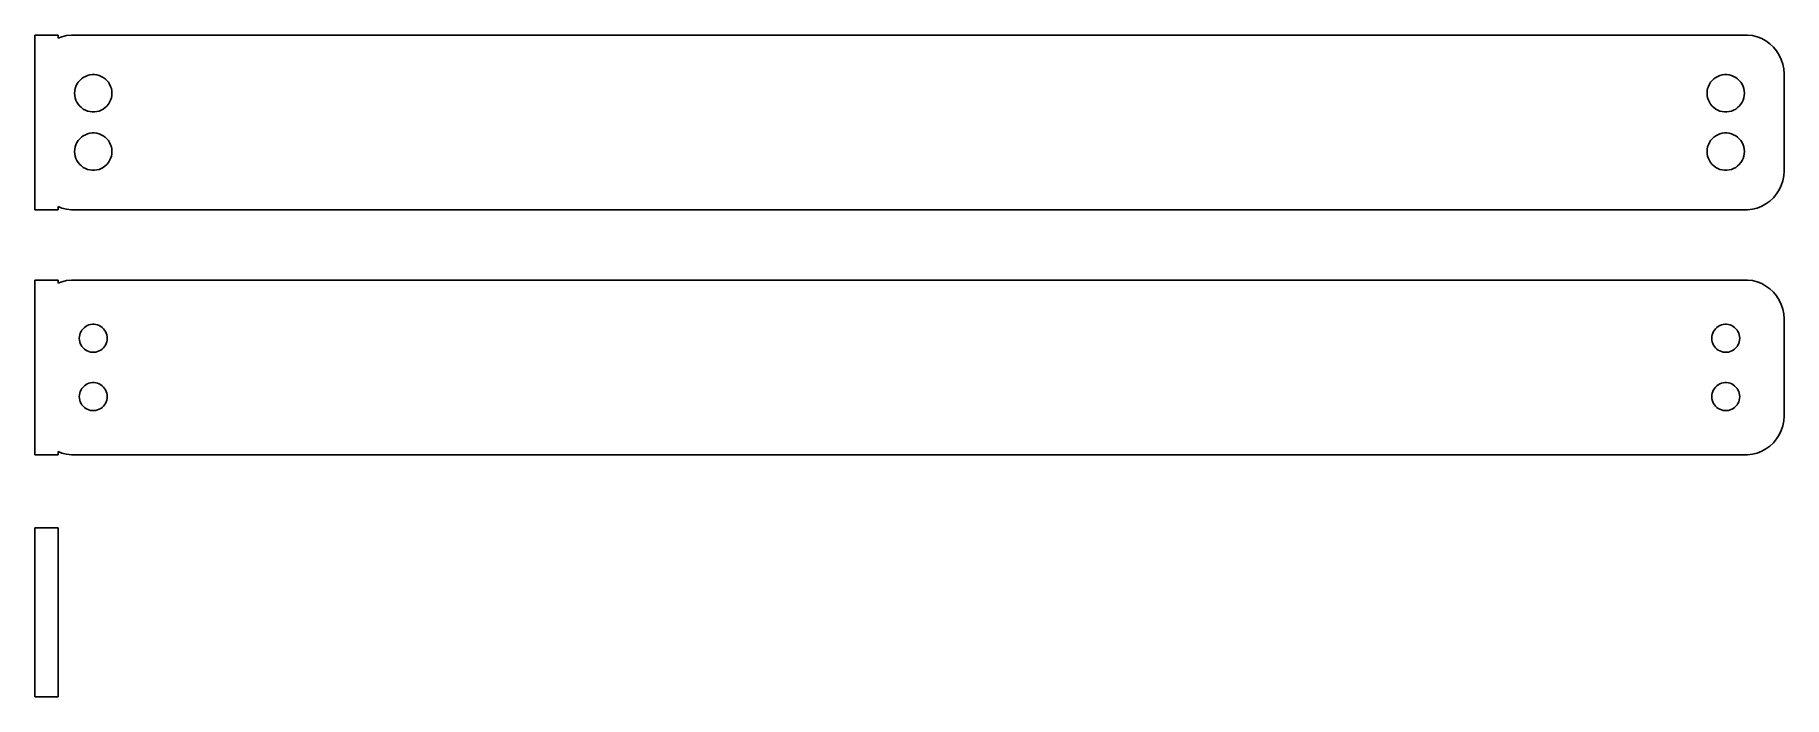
# Model space of a CAD drawing. Header units: metres. Extents: x -112 to 112, y -11 to 74.
import ezdxf

# ---------------------------------------------------------------- set-up
doc = ezdxf.new("R2010")
doc.units = ezdxf.units.M

msp = doc.modelspace()

# ---------------------------------------------------------------- linework, layer by layer
for p, q in [((-109.5, 74.2401), (-112.5, 74.2401)), ((-112.5, 74.2401), (-112.5, 51.7599)), ((-109.5, 73.8252), (-109.5, 74.2401)), ((-109.045, 74.0053), (-109.5, 73.8252)), ((-108.437, 74.1614), (-109.045, 74.0053)), ((-107.814, 74.2401), (-108.437, 74.1614)), ((107.814, 74.2401), (-107.814, 74.2401)), ((108.437, 74.1614), (107.814, 74.2401)), ((109.045, 74.0053), (108.437, 74.1614)), ((109.629, 73.7741), (109.045, 74.0053)), ((110.179, 73.4716), (109.629, 73.7741)), ((110.687, 73.1026), (110.179, 73.4716)), ((111.145, 72.6727), (110.687, 73.1026)), ((111.545, 72.1889), (111.145, 72.6727)), ((111.882, 71.6588), (111.545, 72.1889)), ((112.149, 71.0906), (111.882, 71.6588)), ((112.343, 70.4934), (112.149, 71.0906)), ((112.461, 69.8767), (112.343, 70.4934)), ((112.5, 69.25), (112.461, 69.8767)), ((-107.325, 67.3468), (-107.231, 67.6335)), ((-107.231, 67.6335), (-107.103, 67.9062)), ((-107.103, 67.9062), (-106.942, 68.1607)), ((-106.942, 68.1607), (-106.75, 68.3929)), ((-106.75, 68.3929), (-106.53, 68.5992)), ((-106.53, 68.5992), (-106.286, 68.7764)), ((-106.286, 68.7764), (-106.022, 68.9216)), ((-106.022, 68.9216), (-105.742, 69.0325)), ((-105.742, 69.0325), (-105.45, 69.1075)), ((-105.45, 69.1075), (-105.151, 69.1453)), ((-105.151, 69.1453), (-104.849, 69.1453)), ((-104.849, 69.1453), (-104.55, 69.1075)), ((-104.55, 69.1075), (-104.258, 69.0325)), ((-104.258, 69.0325), (-103.978, 68.9216)), ((-103.978, 68.9216), (-103.714, 68.7764)), ((-103.714, 68.7764), (-103.47, 68.5992)), ((-103.47, 68.5992), (-103.25, 68.3929)), ((-103.25, 68.3929), (-103.058, 68.1607)), ((-103.058, 68.1607), (-102.897, 67.9062)), ((-102.897, 67.9062), (-102.769, 67.6335)), ((-102.769, 67.6335), (-102.675, 67.3468)), ((102.675, 67.3468), (102.769, 67.6335)), ((102.769, 67.6335), (102.897, 67.9062)), ((102.897, 67.9062), (103.058, 68.1607)), ((103.058, 68.1607), (103.25, 68.3929)), ((103.25, 68.3929), (103.47, 68.5992)), ((103.47, 68.5992), (103.714, 68.7764)), ((103.714, 68.7764), (103.978, 68.9216)), ((103.978, 68.9216), (104.258, 69.0325)), ((104.258, 69.0325), (104.55, 69.1075)), ((104.55, 69.1075), (104.849, 69.1453)), ((104.849, 69.1453), (105.151, 69.1453)), ((105.151, 69.1453), (105.45, 69.1075)), ((105.45, 69.1075), (105.742, 69.0325)), ((105.742, 69.0325), (106.022, 68.9216)), ((106.022, 68.9216), (106.286, 68.7764)), ((106.286, 68.7764), (106.53, 68.5992)), ((106.53, 68.5992), (106.75, 68.3929)), ((106.75, 68.3929), (106.942, 68.1607)), ((106.942, 68.1607), (107.103, 67.9062)), ((107.103, 67.9062), (107.231, 67.6335)), ((107.231, 67.6335), (107.325, 67.3468)), ((112.5, 56.75), (112.5, 69.25)), ((-107.4, 66.75), (-107.381, 67.0508)), ((-107.381, 66.4492), (-107.4, 66.75)), ((-107.381, 67.0508), (-107.325, 67.3468)), ((-107.325, 66.1531), (-107.381, 66.4492)), ((-107.231, 65.8665), (-107.325, 66.1531)), ((-107.103, 65.5938), (-107.231, 65.8665)), ((-106.942, 65.3393), (-107.103, 65.5938)), ((-106.75, 65.1071), (-106.942, 65.3393)), ((-103.058, 65.3393), (-103.25, 65.1071)), ((-102.897, 65.5938), (-103.058, 65.3393)), ((-102.769, 65.8665), (-102.897, 65.5938)), ((-102.675, 66.1531), (-102.769, 65.8665)), ((-102.675, 67.3468), (-102.619, 67.0508)), ((-102.619, 66.4492), (-102.675, 66.1531)), ((-102.619, 67.0508), (-102.6, 66.75)), ((-102.6, 66.75), (-102.619, 66.4492)), ((102.6, 66.75), (102.619, 67.0508)), ((102.619, 66.4492), (102.6, 66.75)), ((102.619, 67.0508), (102.675, 67.3468)), ((102.675, 66.1531), (102.619, 66.4492)), ((102.769, 65.8665), (102.675, 66.1531)), ((102.897, 65.5938), (102.769, 65.8665)), ((103.058, 65.3393), (102.897, 65.5938)), ((103.25, 65.1071), (103.058, 65.3393)), ((106.942, 65.3393), (106.75, 65.1071)), ((107.103, 65.5938), (106.942, 65.3393)), ((107.231, 65.8665), (107.103, 65.5938)), ((107.325, 66.1531), (107.231, 65.8665)), ((107.325, 67.3468), (107.381, 67.0508)), ((107.381, 66.4492), (107.325, 66.1531)), ((107.381, 67.0508), (107.4, 66.75)), ((107.4, 66.75), (107.381, 66.4492)), ((-106.53, 64.9008), (-106.75, 65.1071)), ((-106.286, 64.7236), (-106.53, 64.9008)), ((-106.022, 64.5784), (-106.286, 64.7236)), ((-105.742, 64.4675), (-106.022, 64.5784)), ((-105.45, 64.3925), (-105.742, 64.4675)), ((-105.151, 64.3547), (-105.45, 64.3925)), ((-104.849, 64.3547), (-105.151, 64.3547)), ((-104.55, 64.3925), (-104.849, 64.3547)), ((-104.258, 64.4675), (-104.55, 64.3925)), ((-103.978, 64.5784), (-104.258, 64.4675)), ((-103.714, 64.7236), (-103.978, 64.5784)), ((-103.47, 64.9008), (-103.714, 64.7236)), ((-103.25, 65.1071), (-103.47, 64.9008)), ((103.47, 64.9008), (103.25, 65.1071)), ((103.714, 64.7236), (103.47, 64.9008)), ((103.978, 64.5784), (103.714, 64.7236)), ((104.258, 64.4675), (103.978, 64.5784)), ((104.55, 64.3925), (104.258, 64.4675)), ((104.849, 64.3547), (104.55, 64.3925)), ((105.151, 64.3547), (104.849, 64.3547)), ((105.45, 64.3925), (105.151, 64.3547)), ((105.742, 64.4675), (105.45, 64.3925)), ((106.022, 64.5784), (105.742, 64.4675)), ((106.286, 64.7236), (106.022, 64.5784)), ((106.53, 64.9008), (106.286, 64.7236)), ((106.75, 65.1071), (106.53, 64.9008)), ((-106.942, 60.6607), (-106.75, 60.8929)), ((-106.75, 60.8929), (-106.53, 61.0992)), ((-106.53, 61.0992), (-106.286, 61.2764)), ((-106.286, 61.2764), (-106.022, 61.4216)), ((-106.022, 61.4216), (-105.742, 61.5325)), ((-105.742, 61.5325), (-105.45, 61.6075)), ((-105.45, 61.6075), (-105.151, 61.6453)), ((-105.151, 61.6453), (-104.849, 61.6453)), ((-104.849, 61.6453), (-104.55, 61.6075)), ((-104.55, 61.6075), (-104.258, 61.5325)), ((-104.258, 61.5325), (-103.978, 61.4216)), ((-103.978, 61.4216), (-103.714, 61.2764)), ((-103.714, 61.2764), (-103.47, 61.0992)), ((-103.47, 61.0992), (-103.25, 60.8929)), ((-103.25, 60.8929), (-103.058, 60.6607)), ((103.058, 60.6607), (103.25, 60.8929)), ((103.25, 60.8929), (103.47, 61.0992)), ((103.47, 61.0992), (103.714, 61.2764)), ((103.714, 61.2764), (103.978, 61.4216)), ((103.978, 61.4216), (104.258, 61.5325)), ((104.258, 61.5325), (104.55, 61.6075)), ((104.55, 61.6075), (104.849, 61.6453)), ((104.849, 61.6453), (105.151, 61.6453)), ((105.151, 61.6453), (105.45, 61.6075)), ((105.45, 61.6075), (105.742, 61.5325)), ((105.742, 61.5325), (106.022, 61.4216)), ((106.022, 61.4216), (106.286, 61.2764)), ((106.286, 61.2764), (106.53, 61.0992)), ((106.53, 61.0992), (106.75, 60.8929)), ((106.75, 60.8929), (106.942, 60.6607)), ((-107.4, 59.25), (-107.381, 59.5508)), ((-107.381, 58.9492), (-107.4, 59.25)), ((-107.381, 59.5508), (-107.325, 59.8469)), ((-107.325, 58.6532), (-107.381, 58.9492)), ((-107.325, 59.8469), (-107.231, 60.1335)), ((-107.231, 58.3665), (-107.325, 58.6532)), ((-107.231, 60.1335), (-107.103, 60.4062)), ((-107.103, 60.4062), (-106.942, 60.6607)), ((-103.058, 60.6607), (-102.897, 60.4062)), ((-102.897, 60.4062), (-102.769, 60.1335)), ((-102.769, 60.1335), (-102.675, 59.8469)), ((-102.675, 58.6532), (-102.769, 58.3665)), ((-102.675, 59.8469), (-102.619, 59.5508)), ((-102.619, 58.9492), (-102.675, 58.6532)), ((-102.619, 59.5508), (-102.6, 59.25)), ((-102.6, 59.25), (-102.619, 58.9492)), ((102.6, 59.25), (102.619, 59.5508)), ((102.619, 58.9492), (102.6, 59.25)), ((102.619, 59.5508), (102.675, 59.8469)), ((102.675, 58.6532), (102.619, 58.9492)), ((102.675, 59.8469), (102.769, 60.1335)), ((102.769, 58.3665), (102.675, 58.6532)), ((102.769, 60.1335), (102.897, 60.4062)), ((102.897, 60.4062), (103.058, 60.6607)), ((106.942, 60.6607), (107.103, 60.4062)), ((107.103, 60.4062), (107.231, 60.1335)), ((107.231, 60.1335), (107.325, 59.8469)), ((107.325, 58.6532), (107.231, 58.3665)), ((107.325, 59.8469), (107.381, 59.5508)), ((107.381, 58.9492), (107.325, 58.6532)), ((107.381, 59.5508), (107.4, 59.25)), ((107.4, 59.25), (107.381, 58.9492)), ((-107.103, 58.0938), (-107.231, 58.3665)), ((-106.942, 57.8393), (-107.103, 58.0938)), ((-106.75, 57.6071), (-106.942, 57.8393)), ((-106.53, 57.4008), (-106.75, 57.6071)), ((-106.286, 57.2236), (-106.53, 57.4008)), ((-106.022, 57.0784), (-106.286, 57.2236)), ((-105.742, 56.9675), (-106.022, 57.0784)), ((-105.45, 56.8925), (-105.742, 56.9675)), ((-105.151, 56.8547), (-105.45, 56.8925)), ((-104.849, 56.8547), (-105.151, 56.8547)), ((-104.55, 56.8925), (-104.849, 56.8547)), ((-104.258, 56.9675), (-104.55, 56.8925)), ((-103.978, 57.0784), (-104.258, 56.9675)), ((-103.714, 57.2236), (-103.978, 57.0784)), ((-103.47, 57.4008), (-103.714, 57.2236)), ((-103.25, 57.6071), (-103.47, 57.4008)), ((-103.058, 57.8393), (-103.25, 57.6071)), ((-102.897, 58.0938), (-103.058, 57.8393)), ((-102.769, 58.3665), (-102.897, 58.0938)), ((102.897, 58.0938), (102.769, 58.3665)), ((103.058, 57.8393), (102.897, 58.0938)), ((103.25, 57.6071), (103.058, 57.8393)), ((103.47, 57.4008), (103.25, 57.6071)), ((103.714, 57.2236), (103.47, 57.4008)), ((103.978, 57.0784), (103.714, 57.2236)), ((104.258, 56.9675), (103.978, 57.0784)), ((104.55, 56.8925), (104.258, 56.9675)), ((104.849, 56.8547), (104.55, 56.8925)), ((105.151, 56.8547), (104.849, 56.8547)), ((105.45, 56.8925), (105.151, 56.8547)), ((105.742, 56.9675), (105.45, 56.8925)), ((106.022, 57.0784), (105.742, 56.9675)), ((106.286, 57.2236), (106.022, 57.0784)), ((106.53, 57.4008), (106.286, 57.2236)), ((106.75, 57.6071), (106.53, 57.4008)), ((106.942, 57.8393), (106.75, 57.6071)), ((107.103, 58.0938), (106.942, 57.8393)), ((107.231, 58.3665), (107.103, 58.0938)), ((112.461, 56.1233), (112.5, 56.75)), ((111.545, 53.8111), (111.882, 54.3412)), ((111.882, 54.3412), (112.149, 54.9094)), ((112.149, 54.9094), (112.343, 55.5066)), ((112.343, 55.5066), (112.461, 56.1233)), ((-112.5, 51.7599), (-109.5, 51.7599)), ((-109.5, 52.1748), (-109.045, 51.9947)), ((-109.5, 51.7599), (-109.5, 52.1748)), ((-109.045, 51.9947), (-108.437, 51.8386)), ((-108.437, 51.8386), (-107.814, 51.7599)), ((-107.814, 51.7599), (107.814, 51.7599)), ((107.814, 51.7599), (108.437, 51.8386)), ((108.437, 51.8386), (109.045, 51.9947)), ((109.045, 51.9947), (109.629, 52.2259)), ((109.629, 52.2259), (110.179, 52.5284)), ((110.179, 52.5284), (110.687, 52.8974)), ((110.687, 52.8974), (111.145, 53.3273)), ((111.145, 53.3273), (111.545, 53.8111)), ((-109.5, 42.7401), (-112.5, 42.7401)), ((-112.5, 42.7401), (-112.5, 20.2599)), ((-109.5, 42.3252), (-109.5, 42.7401)), ((-109.045, 42.5053), (-109.5, 42.3252)), ((-108.437, 42.6614), (-109.045, 42.5053)), ((-107.814, 42.7401), (-108.437, 42.6614)), ((107.814, 42.7401), (-107.814, 42.7401)), ((108.437, 42.6614), (107.814, 42.7401)), ((109.045, 42.5053), (108.437, 42.6614)), ((109.629, 42.2741), (109.045, 42.5053)), ((110.179, 41.9716), (109.629, 42.2741)), ((110.687, 41.6026), (110.179, 41.9716)), ((111.145, 41.1727), (110.687, 41.6026)), ((111.545, 40.6889), (111.145, 41.1727)), ((111.882, 40.1588), (111.545, 40.6889)), ((112.149, 39.5906), (111.882, 40.1588)), ((112.343, 38.9934), (112.149, 39.5906)), ((112.461, 38.3767), (112.343, 38.9934)), ((112.5, 37.75), (112.461, 38.3767)), ((-106.674, 35.9126), (-106.577, 36.1171)), ((-106.577, 36.1171), (-106.456, 36.308)), ((-106.456, 36.308), (-106.312, 36.4822)), ((-106.312, 36.4822), (-106.147, 36.6369)), ((-106.147, 36.6369), (-105.964, 36.7698)), ((-105.964, 36.7698), (-105.766, 36.8787)), ((-105.766, 36.8787), (-105.556, 36.9619)), ((-105.556, 36.9619), (-105.337, 37.0181)), ((-105.337, 37.0181), (-105.113, 37.0464)), ((-105.113, 37.0464), (-104.887, 37.0464)), ((-104.887, 37.0464), (-104.663, 37.0181)), ((-104.663, 37.0181), (-104.444, 36.9619)), ((-104.444, 36.9619), (-104.234, 36.8787)), ((-104.234, 36.8787), (-104.036, 36.7698)), ((-104.036, 36.7698), (-103.853, 36.6369)), ((-103.853, 36.6369), (-103.688, 36.4822)), ((-103.688, 36.4822), (-103.544, 36.308)), ((-103.544, 36.308), (-103.423, 36.1171)), ((-103.423, 36.1171), (-103.326, 35.9126)), ((103.326, 35.9126), (103.423, 36.1171)), ((103.423, 36.1171), (103.544, 36.308)), ((103.544, 36.308), (103.688, 36.4822)), ((103.688, 36.4822), (103.853, 36.6369)), ((103.853, 36.6369), (104.036, 36.7698)), ((104.036, 36.7698), (104.234, 36.8787)), ((104.234, 36.8787), (104.444, 36.9619)), ((104.444, 36.9619), (104.663, 37.0181)), ((104.663, 37.0181), (104.887, 37.0464)), ((104.887, 37.0464), (105.113, 37.0464)), ((105.113, 37.0464), (105.337, 37.0181)), ((105.337, 37.0181), (105.556, 36.9619)), ((105.556, 36.9619), (105.766, 36.8787)), ((105.766, 36.8787), (105.964, 36.7698)), ((105.964, 36.7698), (106.147, 36.6369)), ((106.147, 36.6369), (106.312, 36.4822)), ((106.312, 36.4822), (106.456, 36.308)), ((106.456, 36.308), (106.577, 36.1171)), ((106.577, 36.1171), (106.674, 35.9126)), ((112.5, 25.25), (112.5, 37.75)), ((-106.8, 35.25), (-106.786, 35.4756)), ((-106.786, 35.0244), (-106.8, 35.25)), ((-106.786, 35.4756), (-106.743, 35.6976)), ((-106.743, 34.8024), (-106.786, 35.0244)), ((-106.743, 35.6976), (-106.674, 35.9126)), ((-106.674, 34.5874), (-106.743, 34.8024)), ((-106.577, 34.3828), (-106.674, 34.5874)), ((-106.456, 34.192), (-106.577, 34.3828)), ((-106.312, 34.0178), (-106.456, 34.192)), ((-106.147, 33.8631), (-106.312, 34.0178)), ((-105.964, 33.7302), (-106.147, 33.8631)), ((-103.853, 33.8631), (-104.036, 33.7302)), ((-103.688, 34.0178), (-103.853, 33.8631)), ((-103.544, 34.192), (-103.688, 34.0178)), ((-103.423, 34.3828), (-103.544, 34.192)), ((-103.326, 34.5874), (-103.423, 34.3828)), ((-103.326, 35.9126), (-103.257, 35.6976)), ((-103.257, 34.8024), (-103.326, 34.5874)), ((-103.257, 35.6976), (-103.214, 35.4756)), ((-103.214, 35.0244), (-103.257, 34.8024)), ((-103.214, 35.4756), (-103.2, 35.25)), ((-103.2, 35.25), (-103.214, 35.0244)), ((103.2, 35.25), (103.214, 35.4756)), ((103.214, 35.0244), (103.2, 35.25)), ((103.214, 35.4756), (103.257, 35.6976)), ((103.257, 34.8024), (103.214, 35.0244)), ((103.257, 35.6976), (103.326, 35.9126)), ((103.326, 34.5874), (103.257, 34.8024)), ((103.423, 34.3828), (103.326, 34.5874)), ((103.544, 34.192), (103.423, 34.3828)), ((103.688, 34.0178), (103.544, 34.192)), ((103.853, 33.8631), (103.688, 34.0178)), ((104.036, 33.7302), (103.853, 33.8631)), ((106.147, 33.8631), (105.964, 33.7302)), ((106.312, 34.0178), (106.147, 33.8631)), ((106.456, 34.192), (106.312, 34.0178)), ((106.577, 34.3828), (106.456, 34.192)), ((106.674, 34.5874), (106.577, 34.3828)), ((106.674, 35.9126), (106.743, 35.6976)), ((106.743, 34.8024), (106.674, 34.5874)), ((106.743, 35.6976), (106.786, 35.4756)), ((106.786, 35.0244), (106.743, 34.8024)), ((106.786, 35.4756), (106.8, 35.25)), ((106.8, 35.25), (106.786, 35.0244)), ((-105.766, 33.6213), (-105.964, 33.7302)), ((-105.556, 33.5381), (-105.766, 33.6213)), ((-105.337, 33.4819), (-105.556, 33.5381)), ((-105.113, 33.4536), (-105.337, 33.4819)), ((-104.887, 33.4536), (-105.113, 33.4536)), ((-104.663, 33.4819), (-104.887, 33.4536)), ((-104.444, 33.5381), (-104.663, 33.4819)), ((-104.234, 33.6213), (-104.444, 33.5381)), ((-104.036, 33.7302), (-104.234, 33.6213)), ((104.234, 33.6213), (104.036, 33.7302)), ((104.444, 33.5381), (104.234, 33.6213)), ((104.663, 33.4819), (104.444, 33.5381)), ((104.887, 33.4536), (104.663, 33.4819)), ((105.113, 33.4536), (104.887, 33.4536)), ((105.337, 33.4819), (105.113, 33.4536)), ((105.556, 33.5381), (105.337, 33.4819)), ((105.766, 33.6213), (105.556, 33.5381)), ((105.964, 33.7302), (105.766, 33.6213)), ((-106.147, 29.1369), (-105.964, 29.2698)), ((-105.964, 29.2698), (-105.766, 29.3787)), ((-105.766, 29.3787), (-105.556, 29.4619)), ((-105.556, 29.4619), (-105.337, 29.5181)), ((-105.337, 29.5181), (-105.113, 29.5464)), ((-105.113, 29.5464), (-104.887, 29.5464)), ((-104.887, 29.5464), (-104.663, 29.5181)), ((-104.663, 29.5181), (-104.444, 29.4619)), ((-104.444, 29.4619), (-104.234, 29.3787)), ((-104.234, 29.3787), (-104.036, 29.2698)), ((-104.036, 29.2698), (-103.853, 29.1369)), ((103.853, 29.1369), (104.036, 29.2698)), ((104.036, 29.2698), (104.234, 29.3787)), ((104.234, 29.3787), (104.444, 29.4619)), ((104.444, 29.4619), (104.663, 29.5181)), ((104.663, 29.5181), (104.887, 29.5464)), ((104.887, 29.5464), (105.113, 29.5464)), ((105.113, 29.5464), (105.337, 29.5181)), ((105.337, 29.5181), (105.556, 29.4619)), ((105.556, 29.4619), (105.766, 29.3787)), ((105.766, 29.3787), (105.964, 29.2698)), ((105.964, 29.2698), (106.147, 29.1369)), ((-106.8, 27.75), (-106.786, 27.9756)), ((-106.786, 27.5244), (-106.8, 27.75)), ((-106.786, 27.9756), (-106.743, 28.1976)), ((-106.743, 27.3024), (-106.786, 27.5244)), ((-106.743, 28.1976), (-106.674, 28.4126)), ((-106.674, 27.0874), (-106.743, 27.3024)), ((-106.674, 28.4126), (-106.577, 28.6172)), ((-106.577, 26.8829), (-106.674, 27.0874)), ((-106.577, 28.6172), (-106.456, 28.808)), ((-106.456, 28.808), (-106.312, 28.9822)), ((-106.312, 28.9822), (-106.147, 29.1369)), ((-103.853, 29.1369), (-103.688, 28.9822)), ((-103.688, 28.9822), (-103.544, 28.808)), ((-103.544, 28.808), (-103.423, 28.6172)), ((-103.423, 28.6172), (-103.326, 28.4126)), ((-103.326, 27.0874), (-103.423, 26.8829)), ((-103.326, 28.4126), (-103.257, 28.1976)), ((-103.257, 27.3024), (-103.326, 27.0874)), ((-103.257, 28.1976), (-103.214, 27.9756)), ((-103.214, 27.5244), (-103.257, 27.3024)), ((-103.214, 27.9756), (-103.2, 27.75)), ((-103.2, 27.75), (-103.214, 27.5244)), ((103.2, 27.75), (103.214, 27.9756)), ((103.214, 27.5244), (103.2, 27.75)), ((103.214, 27.9756), (103.257, 28.1976)), ((103.257, 27.3024), (103.214, 27.5244)), ((103.257, 28.1976), (103.326, 28.4126)), ((103.326, 27.0874), (103.257, 27.3024)), ((103.326, 28.4126), (103.423, 28.6172)), ((103.423, 26.8829), (103.326, 27.0874)), ((103.423, 28.6172), (103.544, 28.808)), ((103.544, 28.808), (103.688, 28.9822)), ((103.688, 28.9822), (103.853, 29.1369)), ((106.147, 29.1369), (106.312, 28.9822)), ((106.312, 28.9822), (106.456, 28.808)), ((106.456, 28.808), (106.577, 28.6172)), ((106.577, 28.6172), (106.674, 28.4126)), ((106.674, 27.0874), (106.577, 26.8829)), ((106.674, 28.4126), (106.743, 28.1976)), ((106.743, 27.3024), (106.674, 27.0874)), ((106.743, 28.1976), (106.786, 27.9756)), ((106.786, 27.5244), (106.743, 27.3024)), ((106.786, 27.9756), (106.8, 27.75)), ((106.8, 27.75), (106.786, 27.5244)), ((-106.456, 26.692), (-106.577, 26.8829)), ((-106.312, 26.5178), (-106.456, 26.692)), ((-106.147, 26.3631), (-106.312, 26.5178)), ((-105.964, 26.2302), (-106.147, 26.3631)), ((-105.766, 26.1213), (-105.964, 26.2302)), ((-105.556, 26.0381), (-105.766, 26.1213)), ((-105.337, 25.9819), (-105.556, 26.0381)), ((-105.113, 25.9536), (-105.337, 25.9819)), ((-104.887, 25.9536), (-105.113, 25.9536)), ((-104.663, 25.9819), (-104.887, 25.9536)), ((-104.444, 26.0381), (-104.663, 25.9819)), ((-104.234, 26.1213), (-104.444, 26.0381)), ((-104.036, 26.2302), (-104.234, 26.1213)), ((-103.853, 26.3631), (-104.036, 26.2302)), ((-103.688, 26.5178), (-103.853, 26.3631)), ((-103.544, 26.692), (-103.688, 26.5178)), ((-103.423, 26.8829), (-103.544, 26.692)), ((103.544, 26.692), (103.423, 26.8829)), ((103.688, 26.5178), (103.544, 26.692)), ((103.853, 26.3631), (103.688, 26.5178)), ((104.036, 26.2302), (103.853, 26.3631)), ((104.234, 26.1213), (104.036, 26.2302)), ((104.444, 26.0381), (104.234, 26.1213)), ((104.663, 25.9819), (104.444, 26.0381)), ((104.887, 25.9536), (104.663, 25.9819)), ((105.113, 25.9536), (104.887, 25.9536)), ((105.337, 25.9819), (105.113, 25.9536)), ((105.556, 26.0381), (105.337, 25.9819)), ((105.766, 26.1213), (105.556, 26.0381)), ((105.964, 26.2302), (105.766, 26.1213)), ((106.147, 26.3631), (105.964, 26.2302)), ((106.312, 26.5178), (106.147, 26.3631)), ((106.456, 26.692), (106.312, 26.5178)), ((106.577, 26.8829), (106.456, 26.692)), ((112.461, 24.6233), (112.5, 25.25)), ((111.545, 22.3111), (111.882, 22.8412)), ((111.882, 22.8412), (112.149, 23.4094)), ((112.149, 23.4094), (112.343, 24.0066)), ((112.343, 24.0066), (112.461, 24.6233)), ((-112.5, 20.2599), (-109.5, 20.2599)), ((-109.5, 20.6748), (-109.045, 20.4947)), ((-109.5, 20.2599), (-109.5, 20.6748)), ((-109.045, 20.4947), (-108.437, 20.3386)), ((-108.437, 20.3386), (-107.814, 20.2599)), ((-107.814, 20.2599), (107.814, 20.2599)), ((107.814, 20.2599), (108.437, 20.3386)), ((108.437, 20.3386), (109.045, 20.4947)), ((109.045, 20.4947), (109.629, 20.7259)), ((109.629, 20.7259), (110.179, 21.0284)), ((110.179, 21.0284), (110.687, 21.3974)), ((110.687, 21.3974), (111.145, 21.8273)), ((111.145, 21.8273), (111.545, 22.3111)), ((-109.5, 10.8648), (-112.5, 10.8648)), ((-112.5, 10.8648), (-112.5, -10.8648)), ((-109.5, -10.8648), (-109.5, 10.8648)), ((-112.5, -10.8648), (-109.5, -10.8648))]:
    msp.add_line(p, q)

doc.saveas('drawing.dxf')
